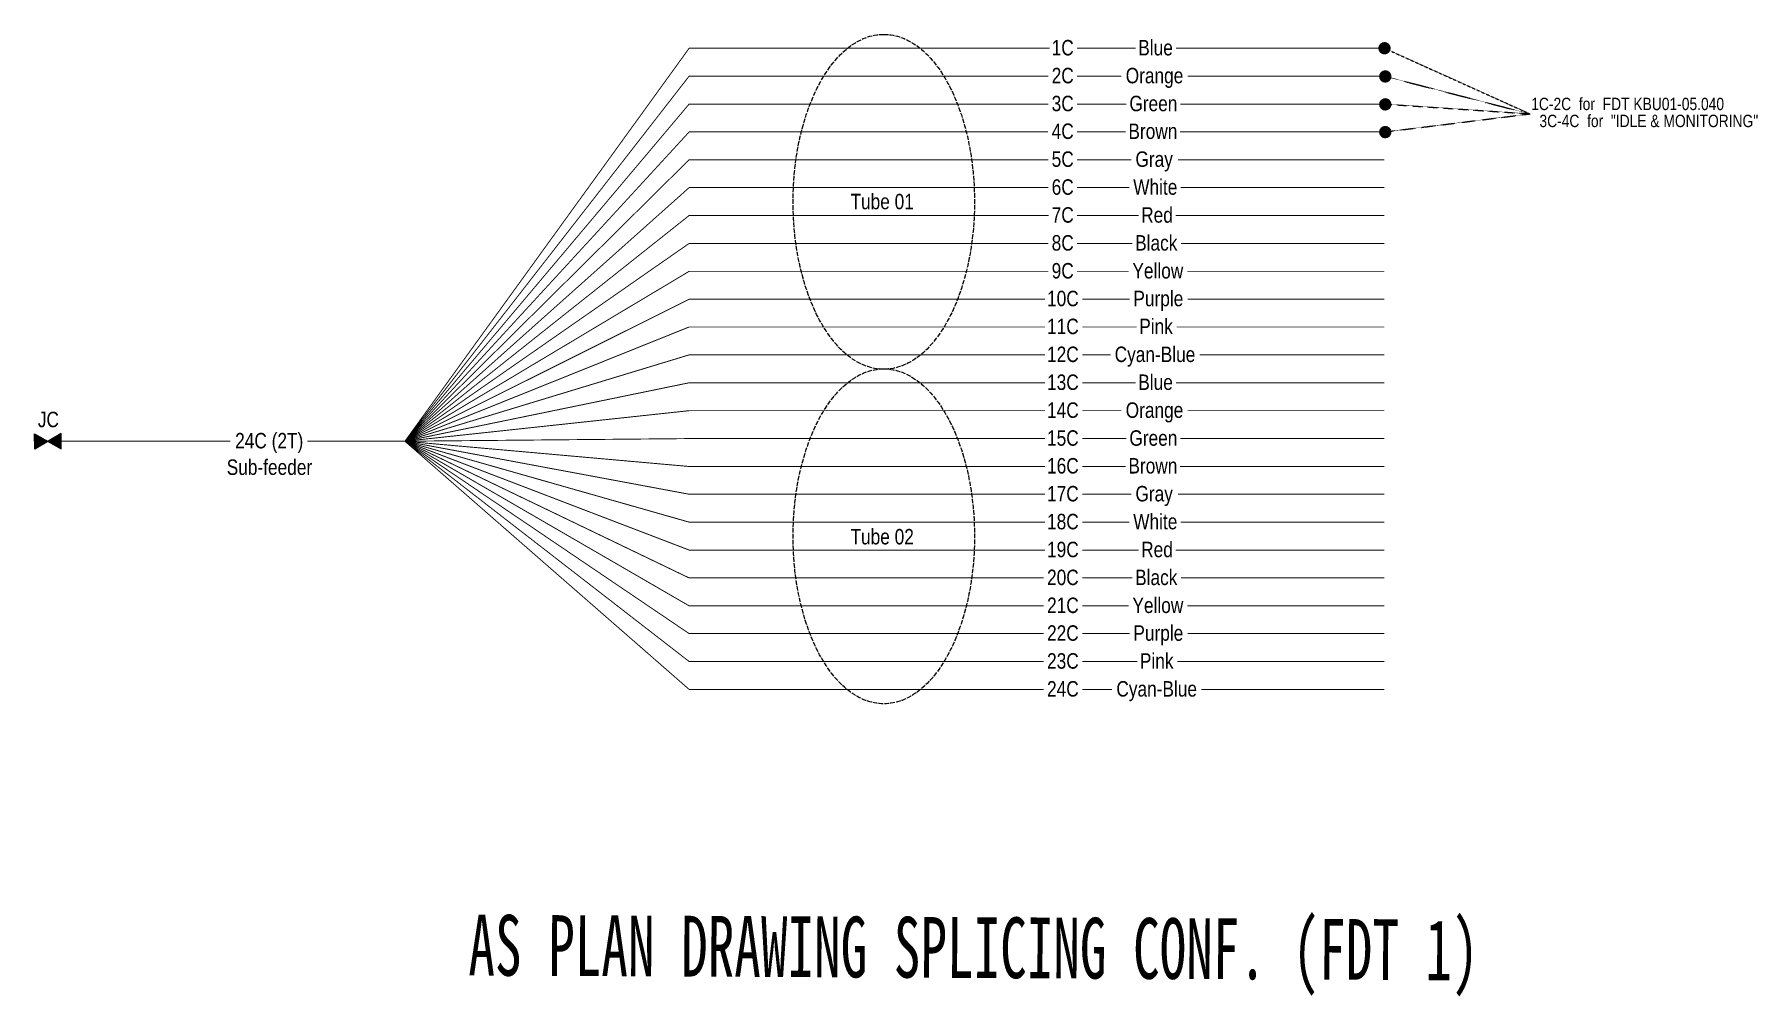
# Model space of a CAD drawing. Header units: inches. Extents: x 12170288 to 12174436, y -6358 to -3178.
# Drawn here: x 12173330 to 12174436, y -3939 to -3321 of the extents above; entities that cross this region are included whole.
import ezdxf
from ezdxf.enums import TextEntityAlignment as Align

# ---------------------------------------------------------------- set-up
doc = ezdxf.new("R2010")
doc.units = ezdxf.units.IN
doc.header["$MEASUREMENT"] = 0
for name, pattern in [('ACANSTGB', [0.354331, 0.15748, -0.03937, 0.03937, -0.03937, 0.03937, -0.03937]), ('AM_ISO02W050x2', [3.75, 3, -0.75]), ('DASHDOT2', [12.7, 6.35, -3.175, 0, -3.175])]:
    doc.linetypes.add(name, pattern=pattern)
doc.layers.add('CLOSURE', color=1, linetype='Continuous', lineweight=18)
doc.layers.add('TITLE BLOCK', color=7, linetype='Continuous', lineweight=18)
for name, color, linetype in [('Distribution Micr Cable(24 cores)', 7, 'Continuous'), ('FIBER OPTIC CLOSURE', 1, 'Continuous'), ('JC_024C', 3, 'Continuous')]:
    doc.layers.add(name, color=color, linetype=linetype)
doc.styles.add('Arial', font='arial.ttf')
doc.styles.add('FS', font='SimSun.ttf', dxfattribs={"width": 0.7})

# ---------------------------------------------------------------- blocks, each defined once
blk = doc.blocks.new('Title Block v21 - Default$0$AnonymousCell17')
at = {"layer": 'CLOSURE'}
for p, q in [((-8.4, 4.4), (-8.4, -4.3)), ((-8.3, 4.3), (-8.3, -4.2)), ((-8.2, 4.3), (-8.2, -4.2)), ((-8.1, 4.2), (-8.1, -4.1)), ((-8, 4.1), (-8, -4.1)), ((-7.9, 4.1), (-7.9, -4)), ((-7.8, 4), (-7.8, -3.9)), ((-7.7, 4), (-7.7, -3.9)), ((-7.6, 3.9), (-7.6, -3.8)), ((-7.5, 3.9), (-7.5, -3.8)), ((-7.4, 3.8), (-7.4, -3.7)), ((-7.3, 3.7), (-7.3, -3.7)), ((-7.2, 3.7), (-7.2, -3.6)), ((-7.1, 3.6), (-7.1, -3.5)), ((-7, 3.6), (-7, -3.5)), ((-6.9, 3.5), (-6.9, -3.4)), ((-6.8, 3.5), (-6.8, -3.4)), ((-6.7, 3.4), (-6.7, -3.3)), ((-6.6, 3.3), (-6.6, -3.2)), ((-6.5, 3.3), (-6.5, -3.2)), ((-6.4, 3.2), (-6.4, -3.1)), ((-6.3, 3.2), (-6.3, -3.1)), ((-6.2, 3.1), (-6.2, -3)), ((-6.1, 3.1), (-6.1, -2.9)), ((-6, 3), (-6, -2.9)), ((-5.9, 2.9), (-5.9, -2.8)), ((-5.8, 2.9), (-5.8, -2.8)), ((-5.7, 2.8), (-5.7, -2.7)), ((-5.6, 2.8), (-5.6, -2.7)), ((-5.5, 2.7), (-5.5, -2.6)), ((-5.4, 2.7), (-5.4, -2.5)), ((-5.3, 2.6), (-5.3, -2.5)), ((-5.2, 2.5), (-5.2, -2.4)), ((-5.1, 2.5), (-5.1, -2.4)), ((-5, 2.4), (-5, -2.3)), ((-4.9, 2.4), (-4.9, -2.2)), ((-4.8, 2.3), (-4.8, -2.2)), ((-4.7, 2.3), (-4.7, -2.1)), ((-4.6, 2.2), (-4.6, -2.1)), ((-4.5, 2.1), (-4.5, -2)), ((-4.4, 2.1), (-4.4, -2)), ((-4.3, 2), (-4.3, -1.9)), ((-4.2, 2), (-4.2, -1.8)), ((-4.1, 1.9), (-4.1, -1.8)), ((-4, 1.9), (-4, -1.7)), ((-3.9, 1.8), (-3.9, -1.7)), ((-3.8, 1.8), (-3.8, -1.6)), ((-3.7, 1.7), (-3.7, -1.5)), ((-3.6, 1.6), (-3.6, -1.5)), ((-3.5, 1.6), (-3.5, -1.4)), ((-3.4, 1.5), (-3.4, -1.4)), ((-3.3, 1.5), (-3.3, -1.3)), ((-3.2, 1.4), (-3.2, -1.2)), ((-3.1, 1.4), (-3.1, -1.2)), ((-3, 1.3), (-3, -1.1)), ((-2.9, 1.2), (-2.9, -1.1)), ((-2.8, 1.2), (-2.8, -1)), ((-2.7, 1.1), (-2.7, -1)), ((-2.6, 1.1), (-2.6, -0.9)), ((-2.5, 1), (-2.5, -0.8)), ((-2.4, 1), (-2.4, -0.8)), ((-2.3, 0.9), (-2.3, -0.7)), ((-2.2, 0.8), (-2.2, -0.7)), ((-2.1, 0.8), (-2.1, -0.6)), ((-2, 0.7), (-2, -0.5)), ((-1.9, 0.7), (-1.9, -0.5)), ((-1.8, 0.6), (-1.8, -0.4)), ((-1.7, 0.6), (-1.7, -0.4)), ((-1.6, 0.5), (-1.6, -0.3)), ((-1.5, 0.4), (-1.5, -0.2)), ((-1.4, 0.4), (-1.4, -0.2)), ((-1.3, 0.3), (-1.3, -0.1)), ((-1.2, 0.3), (-1.2, -0.1)), ((-1.1, 0.2), (-1.1, 0)), ((1.1, 0.1), (1.1, -0.1)), ((1.2, 0.2), (1.2, -0.1)), ((1.3, 0.2), (1.3, -0.2)), ((1.4, 0.3), (1.4, -0.2)), ((1.5, 0.4), (1.5, -0.3)), ((1.6, 0.4), (1.6, -0.4)), ((1.7, 0.5), (1.7, -0.4)), ((1.8, 0.5), (1.8, -0.5)), ((1.9, 0.6), (1.9, -0.5)), ((2, 0.6), (2, -0.6)), ((2.1, 0.7), (2.1, -0.6)), ((2.2, 0.8), (2.2, -0.7)), ((2.3, 0.8), (2.3, -0.8)), ((2.4, 0.9), (2.4, -0.8)), ((2.5, 0.9), (2.5, -0.9)), ((2.6, 1), (2.6, -0.9)), ((2.7, 1), (2.7, -1)), ((2.8, 1.1), (2.8, -1.1)), ((2.9, 1.2), (2.9, -1.1)), ((3, 1.2), (3, -1.2)), ((3.1, 1.3), (3.1, -1.2)), ((3.2, 1.3), (3.2, -1.3)), ((3.3, 1.4), (3.3, -1.3)), ((3.4, 1.4), (3.4, -1.4)), ((3.5, 1.5), (3.5, -1.5)), ((3.6, 1.6), (3.6, -1.5)), ((3.7, 1.6), (3.7, -1.6)), ((3.8, 1.7), (3.8, -1.6)), ((3.9, 1.7), (3.9, -1.7)), ((4, 1.8), (4, -1.8)), ((4.1, 1.8), (4.1, -1.8)), ((4.2, 1.9), (4.2, -1.9)), ((4.3, 2), (4.3, -1.9)), ((4.4, 2), (4.4, -2)), ((4.5, 2.1), (4.5, -2.1)), ((4.6, 2.1), (4.6, -2.1)), ((4.7, 2.2), (4.7, -2.2)), ((4.8, 2.2), (4.8, -2.2)), ((4.9, 2.3), (4.9, -2.3)), ((5, 2.3), (5, -2.3)), ((5.1, 2.4), (5.1, -2.4)), ((5.2, 2.5), (5.2, -2.5)), ((5.3, 2.5), (5.3, -2.5)), ((5.4, 2.6), (5.4, -2.6)), ((5.5, 2.6), (5.5, -2.6)), ((5.6, 2.7), (5.6, -2.7)), ((5.7, 2.7), (5.7, -2.8)), ((5.8, 2.8), (5.8, -2.8)), ((5.9, 2.9), (5.9, -2.9)), ((6, 2.9), (6, -2.9)), ((6.1, 3), (6.1, -3)), ((6.3, 3.1), (6.2, -3.1)), ((6.2, 3), (6.2, -3)), ((6.4, 3.1), (6.3, -3.2)), ((6.5, 3.2), (6.4, -3.2)), ((6.6, 3.3), (6.5, -3.3)), ((6.7, 3.3), (6.6, -3.3)), ((6.8, 3.4), (6.7, -3.4)), ((6.9, 3.4), (6.8, -3.5)), ((7, 3.5), (6.9, -3.5)), ((7.1, 3.5), (7, -3.6)), ((7.2, 3.6), (7.1, -3.6)), ((7.3, 3.7), (7.2, -3.7)), ((7.4, 3.7), (7.3, -3.7)), ((7.5, 3.8), (7.4, -3.8)), ((7.6, 3.8), (7.5, -3.9)), ((7.7, 3.9), (7.6, -3.9)), ((7.8, 3.9), (7.7, -4)), ((7.9, 4), (7.8, -4)), ((8, 4.1), (7.9, -4.1)), ((8.1, 4.1), (8, -4.2)), ((8.2, 4.2), (8.1, -4.2)), ((8.3, 4.2), (8.2, -4.3)), ((8.4, 4.3), (8.3, -4.3))]:
    blk.add_line(p, q, dxfattribs=at)
at = {"layer": 'CLOSURE', "flags": 128}
for points in [[(-8.9, 5.1), (8.9, -5.1), (8.9, 5.2), (-8.8, -5.2), (-8.9, 5.1)], [(-8.5, 4.4), (-8.5, -4.4), (-0.9, 0.1), (-8.5, 4.4)], [(0.9, 0), (8.5, 4.4), (8.5, -4.4), (0.9, 0)]]:
    blk.add_lwpolyline(points, dxfattribs=at)

msp = doc.modelspace()

# ---------------------------------------------------------------- hatches: boundary and pattern name
at = {"layer": 'JC_024C', "linetype": 'DASHDOT2'}
for points in [[(12174200.3, -3330.3, 1), (12174192.3, -3330.3, 1)], [(12174200.8, -3348.4, 1), (12174192.8, -3348.4, 1)], [(12174200.8, -3366.3, 1), (12174192.8, -3366.3, 1)], [(12174200.8, -3384.1, 1), (12174192.8, -3384.1, 1)]]:
    msp.add_hatch(color=256, dxfattribs=at).paths.add_polyline_path(points)

# ---------------------------------------------------------------- linework, layer by layer
at = {"layer": 'Distribution Micr Cable(24 cores)', "color": 5, "const_width": 0.596}
for points in [[(12173750.1, -3330.3), (12173567.7, -3582.4)], [(12173750.1, -3330.3), (12173981.4, -3330.3)], [(12173999, -3330.3), (12174036.6, -3330.3)], [(12174062.6, -3330.3), (12174196.3, -3330.3)], [(12173750.1, -3544.9), (12173567.7, -3582.4)], [(12173750.1, -3544.9), (12173978.4, -3544.9)], [(12174002.3, -3544.9), (12174036.6, -3544.9)], [(12174062.6, -3544.9), (12174196.3, -3544.9)], [(12173346.8, -3582.4), (12173455.6, -3582.4)], [(12173505.1, -3582.4), (12173567.7, -3582.4)]]:
    msp.add_lwpolyline(points, dxfattribs=at)
at = {"layer": 'Distribution Micr Cable(24 cores)', "color": 1, "linetype": 'ACANSTGB', "lineweight": 0}
for points in [[(12174196.3, -3330.3), (12174289.7, -3372.4)], [(12174196.3, -3348.2), (12174289.7, -3372.4)], [(12174196.3, -3366.1), (12174289.7, -3372.4)], [(12174196.3, -3384), (12174289.7, -3372.4)]]:
    msp.add_lwpolyline(points, dxfattribs=at)
at = {"layer": 'Distribution Micr Cable(24 cores)', "color": 30, "const_width": 0.596}
for points in [[(12173750.1, -3348.2), (12173567.7, -3582.4)], [(12173750.1, -3348.2), (12173980.5, -3348.2)], [(12173999, -3348.2), (12174027.5, -3348.2)], [(12174070, -3348.2), (12174196.3, -3348.2)], [(12173750.1, -3562.8), (12173567.7, -3582.4)], [(12173750.1, -3562.8), (12173978.4, -3562.8)], [(12174002.3, -3562.8), (12174027.5, -3562.8)], [(12174070, -3562.8), (12174196.3, -3562.8)]]:
    msp.add_lwpolyline(points, dxfattribs=at)
at = {"layer": 'Distribution Micr Cable(24 cores)', "color": 3, "const_width": 0.596}
for points in [[(12173750.1, -3366.1), (12173567.7, -3582.4)], [(12173750.1, -3366.1), (12173980.6, -3366.1)], [(12173999, -3366.1), (12174030.6, -3366.1)], [(12174065.2, -3366.1), (12174196.3, -3366.1)], [(12173750.1, -3580.7), (12173567.7, -3582.4)], [(12173750.1, -3580.7), (12173978.4, -3580.7)], [(12174002.3, -3580.7), (12174030.6, -3580.7)], [(12174065.2, -3580.7), (12174196.3, -3580.7)]]:
    msp.add_lwpolyline(points, dxfattribs=at)
at = {"layer": 'Distribution Micr Cable(24 cores)', "color": 32, "const_width": 0.596}
for points in [[(12173750.1, -3384), (12173567.7, -3582.4)], [(12173750.1, -3384), (12173980.3, -3384)], [(12173999, -3384), (12174030.2, -3384)], [(12174065.1, -3384), (12174196.3, -3384)], [(12173750.1, -3598.6), (12173567.7, -3582.4)], [(12173750.1, -3598.6), (12173978.4, -3598.6)], [(12174002.3, -3598.6), (12174030.2, -3598.6)], [(12174065.1, -3598.6), (12174196.3, -3598.6)]]:
    msp.add_lwpolyline(points, dxfattribs=at)
at = {"layer": 'Distribution Micr Cable(24 cores)', "color": 253, "const_width": 0.596}
for points in [[(12173750.1, -3401.8), (12173567.7, -3582.4)], [(12173750.1, -3401.8), (12173980.6, -3401.8)], [(12173999, -3401.8), (12174033.9, -3401.8)], [(12174063.7, -3401.8), (12174196.3, -3401.8)], [(12173750.1, -3616.4), (12173567.7, -3582.4)], [(12173750.1, -3616.4), (12173978.4, -3616.4)], [(12174002.3, -3616.4), (12174033.9, -3616.4)], [(12174063.7, -3616.4), (12174196.3, -3616.4)]]:
    msp.add_lwpolyline(points, dxfattribs=at)
at = {"layer": 'Distribution Micr Cable(24 cores)', "color": 0, "const_width": 0.596}
for points in [[(12173750.1, -3419.7), (12173567.7, -3582.4)], [(12173750.1, -3419.7), (12173980.6, -3419.7)], [(12173999, -3419.7), (12174032.6, -3419.7)], [(12174065.4, -3419.7), (12174196.3, -3419.7)], [(12173750.1, -3634.3), (12173567.7, -3582.4)], [(12173750.1, -3634.3), (12173978.4, -3634.3)], [(12174002.3, -3634.3), (12174032.6, -3634.3)], [(12174065.4, -3634.3), (12174196.3, -3634.3)]]:
    msp.add_lwpolyline(points, dxfattribs=at)
at = {"layer": 'Distribution Micr Cable(24 cores)', "color": 1, "const_width": 0.596}
for points in [[(12173750.1, -3437.6), (12173567.7, -3582.4)], [(12173750.1, -3437.6), (12173980.7, -3437.6)], [(12173999, -3437.6), (12174038.6, -3437.6)], [(12174062.3, -3437.6), (12174196.3, -3437.6)], [(12173750.1, -3652.2), (12173567.7, -3582.4)], [(12173750.1, -3652.2), (12173978.4, -3652.2)], [(12174002.3, -3652.2), (12174038.6, -3652.2)], [(12174062.3, -3652.2), (12174196.3, -3652.2)]]:
    msp.add_lwpolyline(points, dxfattribs=at)
at = {"layer": 'Distribution Micr Cable(24 cores)', "const_width": 0.596}
for points in [[(12173750.1, -3455.5), (12173567.7, -3582.4)], [(12173750.1, -3455.5), (12173980.6, -3455.5)], [(12173999, -3455.5), (12174034.5, -3455.5)], [(12174065.8, -3455.5), (12174196.3, -3455.5)], [(12173750.1, -3670.1), (12173567.7, -3582.4)], [(12173750.1, -3670.1), (12173977.5, -3670.1)], [(12174002.3, -3670.1), (12174034.5, -3670.1)], [(12174065.8, -3670.1), (12174196.3, -3670.1)]]:
    msp.add_lwpolyline(points, dxfattribs=at)
at = {"layer": 'Distribution Micr Cable(24 cores)', "color": 2, "const_width": 0.596}
for points in [[(12173750.1, -3473.4), (12173567.7, -3582.4)], [(12173750.1, -3473.4), (12173980.6, -3473.4)], [(12173999, -3473.4), (12174032.1, -3473.4)], [(12174069.7, -3473.4), (12174196.3, -3473.4)], [(12173750.1, -3688), (12173567.7, -3582.4)], [(12173750.1, -3688), (12173977.5, -3688)], [(12174002.3, -3688), (12174032.1, -3688)], [(12174069.7, -3688), (12174196.3, -3688)]]:
    msp.add_lwpolyline(points, dxfattribs=at)
at = {"layer": 'Distribution Micr Cable(24 cores)', "color": 214, "const_width": 0.596}
for points in [[(12173750.1, -3491.3), (12173567.7, -3582.4)], [(12173750.1, -3491.3), (12173978.4, -3491.3)], [(12174002.3, -3491.3), (12174032.8, -3491.3)], [(12174069.9, -3491.3), (12174196.3, -3491.3)], [(12173750.1, -3705.8), (12173567.7, -3582.4)], [(12173750.1, -3705.8), (12173977.5, -3705.8)], [(12174002.3, -3705.8), (12174032.8, -3705.8)], [(12174069.9, -3705.8), (12174196.3, -3705.8)]]:
    msp.add_lwpolyline(points, dxfattribs=at)
at = {"layer": 'Distribution Micr Cable(24 cores)', "color": 6, "const_width": 0.596}
for points in [[(12173750.1, -3509.1), (12173567.7, -3582.4)], [(12173750.1, -3509.1), (12173978.4, -3509.1)], [(12174002.3, -3509.1), (12174037.3, -3509.1)], [(12174063, -3509.1), (12174196.3, -3509.1)], [(12173750.1, -3723.7), (12173567.7, -3582.4)], [(12173750.1, -3723.7), (12173977.5, -3723.7)], [(12174002.3, -3723.7), (12174037.7, -3723.7)], [(12174063.3, -3723.7), (12174196.3, -3723.7)]]:
    msp.add_lwpolyline(points, dxfattribs=at)
at = {"layer": 'Distribution Micr Cable(24 cores)', "color": 4, "const_width": 0.596}
for points in [[(12173750.1, -3527), (12173567.7, -3582.4)], [(12173750.1, -3527), (12173978.4, -3527)], [(12174002.3, -3527), (12174020.5, -3527)], [(12174020.5, -3527), (12174002.3, -3527)], [(12174002.3, -3527), (12174020.5, -3527)], [(12174077.7, -3527), (12174196.3, -3527)], [(12173750.1, -3741.6), (12173567.7, -3582.4)], [(12173750.1, -3741.6), (12173977.5, -3741.6)], [(12174002.3, -3741.6), (12174021.5, -3741.6)], [(12174078.8, -3741.6), (12174196.3, -3741.6)]]:
    msp.add_lwpolyline(points, dxfattribs=at)
at = {"layer": 'Distribution Micr Cable(24 cores)', "color": 1, "linetype": 'AM_ISO02W050x2', "lineweight": 0}
for centre in [(12173875, -3428.8), (12173875, -3643.4)]:
    msp.add_ellipse(centre, major_axis=(0, -107.4), ratio=0.541914, start_param=-3.141592653589793, end_param=3.141592653589793, dxfattribs=at)

# ---------------------------------------------------------------- block references
at = {"layer": 'FIBER OPTIC CLOSURE', "color": 7, "linetype": 'Continuous', "lineweight": 0, "xscale": 0.9539116828264298, "yscale": 0.9539116828264298, "zscale": 0.9539116828264298, "rotation": 0.4320441889042291}
msp.add_blockref('Title Block v21 - Default$0$AnonymousCell17', (12173338.6, -3582.5), dxfattribs=at)

# ---------------------------------------------------------------- texts
at = {"style": 'Arial', "width": 0.8}
for s, height, p in [('1C', 9.92, (12173996.9, -3334.9)), ('Blue', 9.92, (12174060.5, -3334.9)), ('2C', 9.92, (12173996.9, -3352.8)), ('Orange', 9.92, (12174067.2, -3352.8)), ('3C', 9.92, (12173996.9, -3370.7)), ('Green', 9.92, (12174063.4, -3370.7)), ('1C-2C  for  FDT KBU01-05.040', 7.939, (12174414.2, -3370)), ('4C', 9.92, (12173996.9, -3388.5)), ('Brown', 9.92, (12174063.4, -3388.5)), ('3C-4C  for  "IDLE & MONITORING"', 7.939, (12174436.1, -3380.9)), ('5C', 9.92, (12173996.9, -3406.4)), ('Gray', 9.92, (12174060.5, -3406.4)), ('6C', 9.92, (12173996.9, -3424.3)), ('White', 9.92, (12174063.4, -3424.3)), ('Tube 01', 9.92, (12173894.3, -3433.6)), ('7C', 9.92, (12173996.9, -3442.2)), ('Red', 9.92, (12174060.5, -3442.2)), ('Black', 9.92, (12174063.4, -3460.1)), ('8C', 9.92, (12173996.9, -3460.1)), ('9C', 9.92, (12173996.9, -3478)), ('Yellow', 9.92, (12174067.2, -3478)), ('10C', 9.92, (12174000.1, -3495.8)), ('Purple', 9.92, (12174067.2, -3495.8)), ('11C', 9.92, (12174000.1, -3513.7)), ('Pink', 9.92, (12174060.5, -3513.7)), ('12C', 9.92, (12174000.1, -3531.6)), ('Cyan-Blue', 9.92, (12174074.9, -3531.6)), ('13C', 9.92, (12174000.1, -3549.5)), ('Blue', 9.92, (12174060.5, -3549.5)), ('14C', 9.92, (12174000.1, -3567.4)), ('Orange', 9.92, (12174067.2, -3567.4)), ('JC', 9.92, (12173345.7, -3573.4)), ('24C (2T)', 9.92, (12173502.5, -3587)), ('15C', 9.92, (12174000.1, -3585.3)), ('Green', 9.92, (12174063.4, -3585.3)), ('16C', 9.92, (12174000.1, -3603.1)), ('Brown', 9.92, (12174063.4, -3603.1)), ('Sub-feeder', 9.92, (12173508.2, -3604)), ('17C', 9.92, (12174000.1, -3621)), ('Gray', 9.92, (12174060.5, -3621)), ('18C', 9.92, (12174000.1, -3638.9)), ('White', 9.92, (12174063.4, -3638.9)), ('Tube 02', 9.92, (12173894.3, -3648.6)), ('19C', 9.92, (12174000.1, -3656.8)), ('Red', 9.92, (12174060.5, -3656.8)), ('20C', 9.92, (12174000.1, -3674.7)), ('Black', 9.92, (12174063.4, -3674.7)), ('21C', 9.92, (12174000.1, -3692.6)), ('Yellow', 9.92, (12174067.2, -3692.6)), ('22C', 9.92, (12174000.1, -3710.4)), ('Purple', 9.92, (12174067.2, -3710.4)), ('23C', 9.92, (12174000.1, -3728.3)), ('Pink', 9.92, (12174060.9, -3728.3)), ('24C', 9.92, (12174000.1, -3746.2)), ('Cyan-Blue', 9.92, (12174076, -3746.2))]:
    msp.add_text(s, height=height, dxfattribs=at).set_placement(p, align=Align.RIGHT)
at = {"layer": 'TITLE BLOCK', "color": 6, "linetype": 'Continuous', "style": 'FS', "width": 0.6435}
msp.add_text('AS PLAN DRAWING SPLICING CONF. (FDT 1)', height=38.969, rotation=359.7202, dxfattribs=at).set_placement((12173932.6, -3910.2), align=Align.MIDDLE)

doc.saveas('drawing.dxf')
